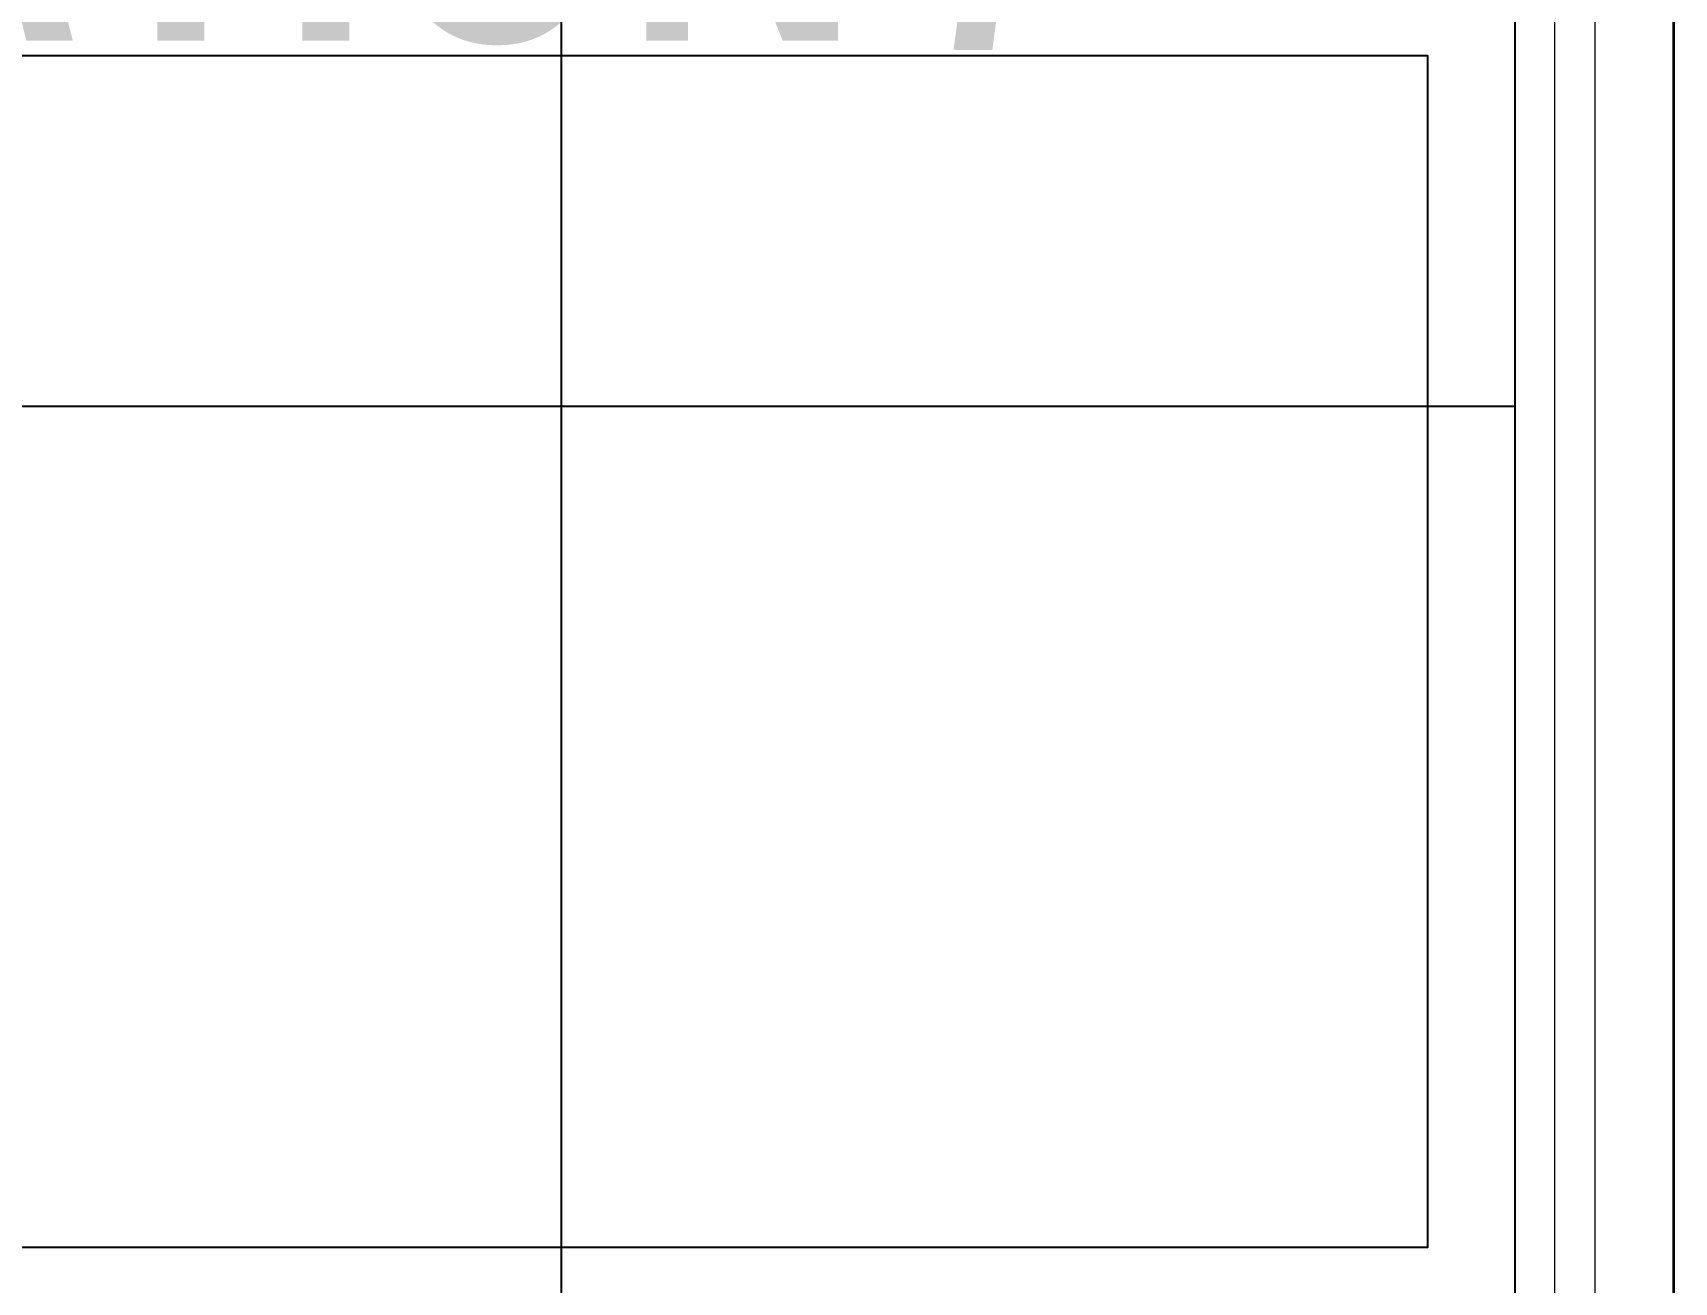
# Model space of a CAD drawing. Extents: x -12260 to 304645, y -29287 to 19916.
# Drawn here: x 41843 to 42876, y -7591 to -6805 of the extents above; entities that cross this region are included whole.
import ezdxf

# ---------------------------------------------------------------- set-up
doc = ezdxf.new("R2010")
doc.units = 0
doc.header["$LTSCALE"] = 0.25
doc.linetypes.add('DASHDOT', pattern=[25.4, 12.7, -6.35, 0, -6.35])
for name, color, linetype, lineweight in [('01-First Floor$0$72_EGR_BASE_TEXT', 252, 'Continuous', 5), ('01-First Floor$0$Aluminum', 251, 'Continuous', 5), ('01-First Floor$0$LOADING', 253, 'Continuous', 5), ('01-First Floor$0$Walls', 251, 'Continuous', 5), ('E-LITE-CLNG-CNDT', 6, 'DASHDOT', 35)]:
    doc.layers.add(name, color=color, linetype=linetype, lineweight=lineweight)
doc.layers.add('01-First Floor$0$FALSE CEILING', color=251, linetype='Continuous')
doc.styles.add('01-First Floor$0$X3G_ENTITY_9EC9', font='swisscl.ttf', dxfattribs={"height": 0.2})

# ---------------------------------------------------------------- blocks, each defined once
blk = doc.blocks.new('01-First Floor$0$A$C37be4daf')
at = {"layer": '01-First Floor$0$Aluminum'}
for p, q in [((1416, 598.2), (216, 598.2)), ((241, 498.2), (241, 598.2)), ((291, 548.2), (291, 598.2)), ((1341, 548.2), (1341, 598.2)), ((1391, 498.2), (1391, 598.2)), ((291, 573.2), (1341, 573.2)), ((1391, 548.2), (241, 548.2)), ((1416, 498.2), (216, 498.2))]:
    blk.add_line(p, q, dxfattribs=at)
at = {"layer": '01-First Floor$0$Walls'}
for p, q in [((216, 498.2), (216, 598.2)), ((1416, 498.2), (1416, 598.2))]:
    blk.add_line(p, q, dxfattribs=at)
blk = doc.blocks.new('01-First Floor')
at = {"layer": '01-First Floor$0$FALSE CEILING', "linetype": 'Continuous'}
for p, q in [((42176, -9440), (42176, -6200)), ((38576, -7040), (42776, -7040))]:
    blk.add_line(p, q, dxfattribs=at)
at = {"layer": '01-First Floor$0$FALSE CEILING'}
for points in [[(42876, -2710), (44676, -2710), (44675.1, -12835.7), (42875.1, -12835.7)], [(38576, -9440), (42776, -9440), (42776, -6200), (38576, -6200)]]:
    blk.add_lwpolyline(points, close=True, dxfattribs=at)
at = {"layer": '01-First Floor$0$FALSE CEILING', "elevation": 0}
blk.add_lwpolyline([(41221.1, -6819.4), (41221.1, -7569.4), (42721.1, -7569.4), (42721.1, -6819.4)], close=True, dxfattribs=at)
at = {"layer": '01-First Floor$0$LOADING', "elevation": 0}
blk.add_lwpolyline([(41221.1, -6819.4), (41221.1, -7569.4), (42721.1, -7569.4), (42721.1, -6819.4)], close=True, dxfattribs=at)
at = {"layer": '01-First Floor$0$Walls'}
for p, q in [((42876, -5460), (42876, -8320)), ((42776, -6200), (42776, -8320))]:
    blk.add_line(p, q, dxfattribs=at)
at = {"rotation": 90}
blk.add_blockref('01-First Floor$0$A$C37be4daf', (43374.2, -8076), dxfattribs=at)
at = {"layer": '01-First Floor$0$72_EGR_BASE_TEXT', "insert": (40530.2, -6610), "char_height": 200, "width": 4223.97, "attachment_point": 2, "style": '01-First Floor$0$X3G_ENTITY_9EC9'}
blk.add_mtext('{\\fSwis721 LtCn BT|b1|i0|c0|p34;EAR, NOSE, THROAT CONSULTATION / EXAMINATION ROOM}', dxfattribs=at)

msp = doc.modelspace()

# ---------------------------------------------------------------- block references
at = {"layer": 'E-LITE-CLNG-CNDT'}
msp.add_blockref('01-First Floor', (0, 0), dxfattribs=at)

doc.saveas('drawing.dxf')
